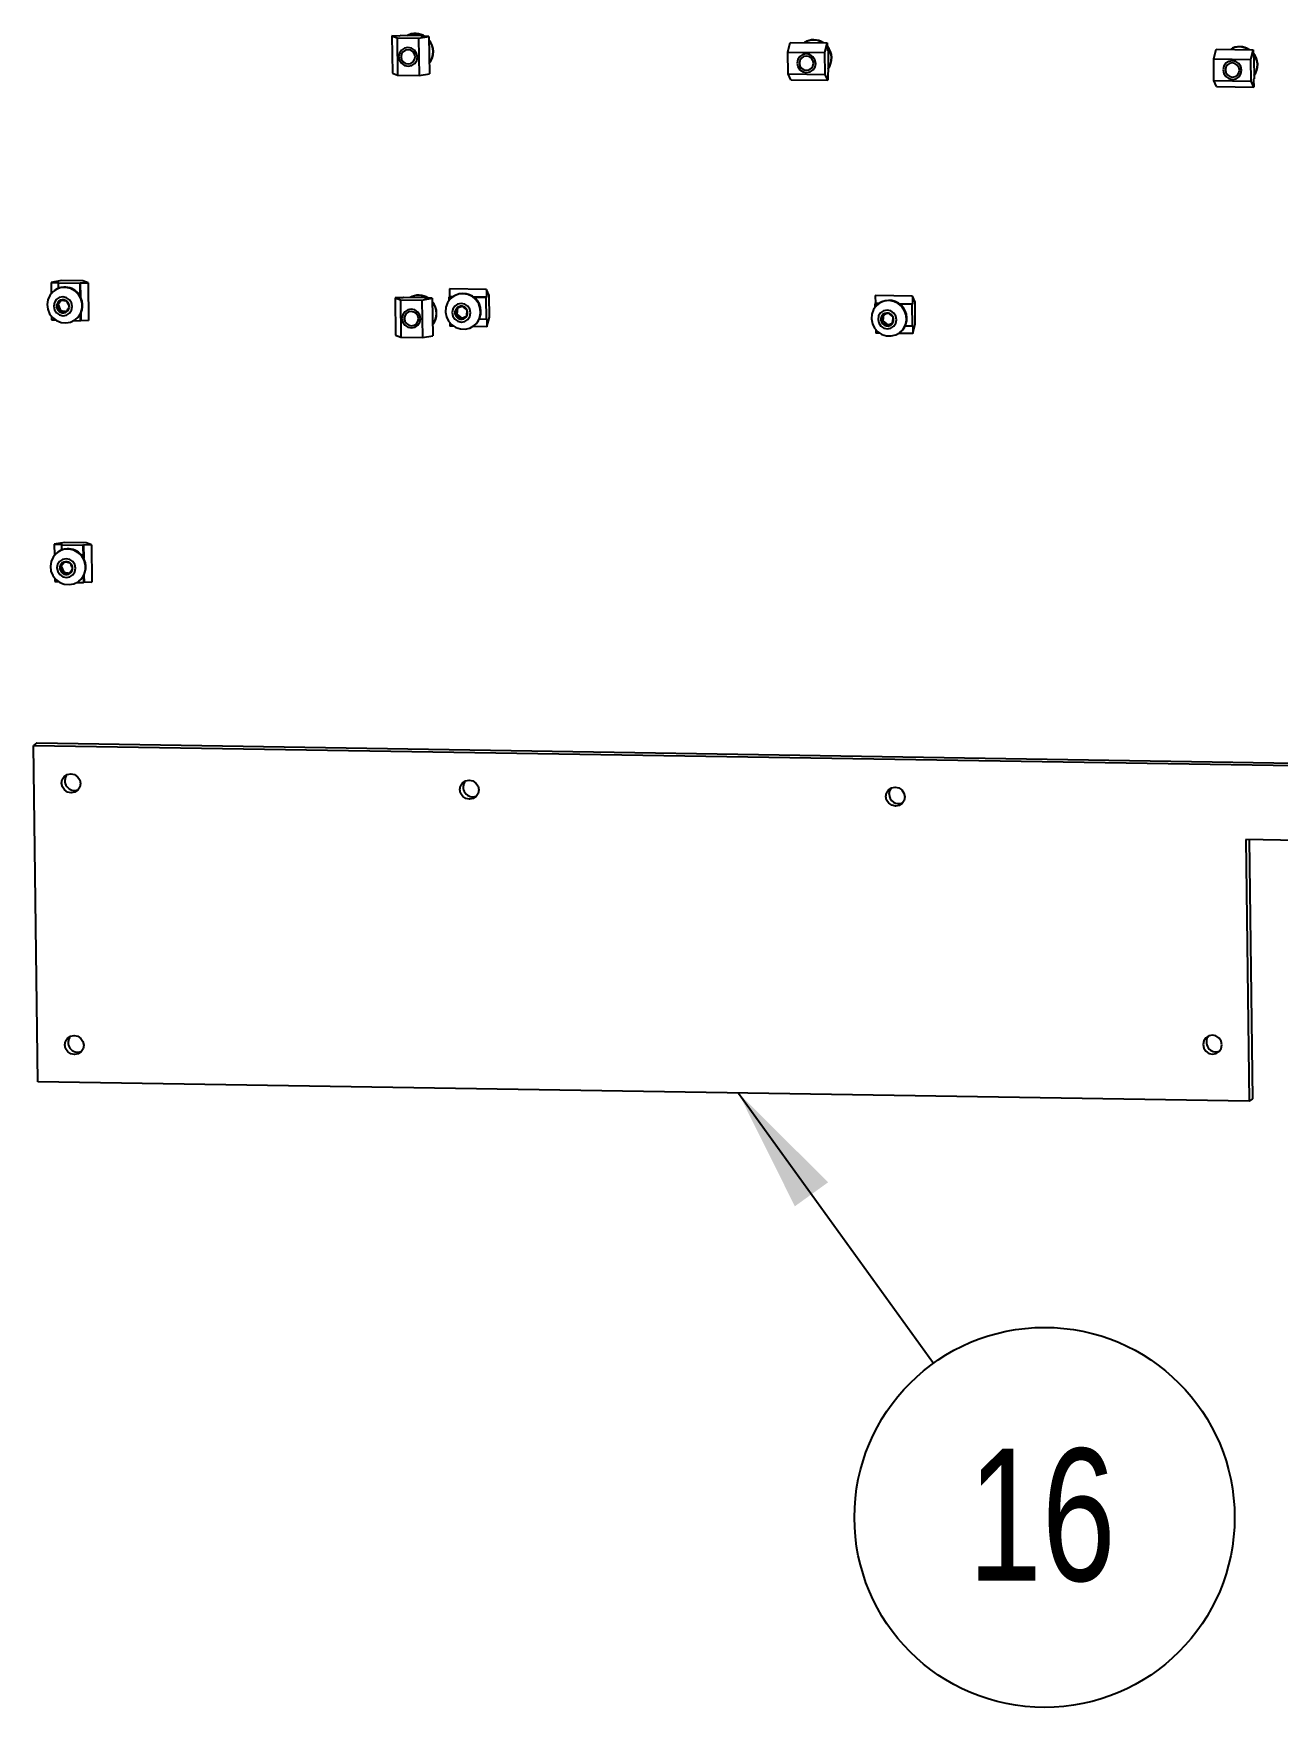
# Model space of a CAD drawing. Header units: millimetres. Extents: x 0 to 279, y 0 to 216.
# Drawn here: x 40.67 to 73.6, y 76.93 to 121.25 of the extents above; entities that cross this region are included whole.
import ezdxf

# ---------------------------------------------------------------- set-up
doc = ezdxf.new("R2010")
doc.units = ezdxf.units.MM
doc.layers.add('TITLE_BLOCK_BORDER', color=7, linetype='Continuous')
doc.styles.add('SLDTEXTSTYLE0', font='TXT', dxfattribs={"width": 0.75})
doc.dimstyles.new('SLDDIMSTYLE0', dxfattribs={"dimtxt": 0.18, "dimasz": 3.302, "dimexe": 0, "dimexo": 0.0625, "dimgap": 0, "dimtad": 0, "dimtih": 1, "dimtoh": 1, "dimdec": 0, "dimrnd": 1e-09, "dimzin": 0, "dimdsep": 46, "dimtxsty": 'Standard', "dimsah": 1, "dimcen": 0.09, "dimadec": 0, "dimazin": 0, "dimtfac": 3.302, "dimtdec": 0, "dimtofl": 0, "dimtmove": 0, "dimatfit": 3, "dimfxl": 1, "dimfrac": 2, "dimtolj": 1, "dimtzin": 0, "dimarcsym": 0})

# ---------------------------------------------------------------- blocks, each defined once
blk = doc.blocks.new('SW_NOTE_8')
at = {"layer": 'TITLE_BLOCK_BORDER', "color": 0}
blk.add_circle((2.942, -4.08), 5.031, dxfattribs=at)
at = {"layer": 'TITLE_BLOCK_BORDER', "color": 0, "insert": (2.872, -2.257), "char_height": 3.5, "attachment_point": 2, "style": 'SLDTEXTSTYLE0'}
blk.add_mtext('16', dxfattribs=at)

msp = doc.modelspace()

# ---------------------------------------------------------------- linework, layer by layer
at = {"color": 7, "linetype": 'Continuous', "lineweight": 25}
for p, q in [((50.367, 121.178), (50.161, 121.181)), ((50.161, 121.181), (50.299, 121.129)), ((50.161, 121.181), (50.174, 120.192)), ((50.299, 121.129), (50.867, 121.119)), ((50.299, 121.129), (50.311, 120.139)), ((50.383, 121.189), (50.367, 121.178)), ((50.951, 121.18), (50.383, 121.189)), ((50.867, 121.119), (51.142, 121.166)), ((50.867, 121.119), (50.88, 120.13)), ((50.936, 121.169), (50.951, 121.18)), ((51.142, 121.166), (50.936, 121.169)), ((50.951, 121.18), (50.952, 121.169)), ((51.142, 121.166), (51.154, 120.176)), ((60.639, 120.755), (60.705, 121.012)), ((60.705, 121.012), (61.685, 120.997)), ((61.62, 120.739), (61.685, 120.997)), ((61.685, 120.997), (61.688, 120.789)), ((60.639, 120.755), (61.62, 120.739)), ((60.646, 120.181), (60.639, 120.755)), ((61.627, 120.165), (61.62, 120.739)), ((61.688, 120.789), (61.704, 120.8)), ((61.688, 120.8), (61.704, 120.8)), ((61.704, 120.8), (61.711, 120.226)), ((71.913, 120.574), (71.979, 120.831)), ((71.913, 120.574), (72.894, 120.558)), ((71.92, 120), (71.913, 120.574)), ((71.979, 120.831), (72.96, 120.816)), ((72.894, 120.558), (72.96, 120.816)), ((72.901, 119.984), (72.894, 120.558)), ((72.96, 120.816), (72.962, 120.608)), ((72.962, 120.608), (72.978, 120.619)), ((72.962, 120.619), (72.978, 120.619)), ((72.978, 120.619), (72.985, 120.045)), ((50.174, 120.192), (50.311, 120.139)), ((50.311, 120.139), (50.88, 120.13)), ((50.88, 120.13), (51.154, 120.176)), ((60.646, 120.181), (61.627, 120.165)), ((60.717, 120.022), (60.646, 120.181)), ((61.698, 120.007), (61.627, 120.165)), ((61.711, 120.226), (61.695, 120.215)), ((61.695, 120.215), (61.698, 120.007)), ((60.717, 120.022), (61.698, 120.007)), ((71.92, 120), (72.901, 119.984)), ((71.991, 119.842), (71.92, 120)), ((71.991, 119.842), (72.972, 119.826)), ((72.972, 119.826), (72.901, 119.984)), ((72.985, 120.045), (72.969, 120.034)), ((72.969, 120.034), (72.972, 119.826)), ((41.413, 114.704), (41.138, 114.657)), ((41.138, 114.657), (41.344, 114.654)), ((41.138, 114.657), (41.142, 114.368)), ((41.229, 114.448), (41.221, 114.442)), ((41.344, 114.654), (41.329, 114.643)), ((41.329, 114.643), (41.897, 114.634)), ((41.329, 114.643), (41.33, 114.502)), ((41.982, 114.695), (41.413, 114.704)), ((41.897, 114.634), (41.913, 114.645)), ((41.897, 114.634), (41.902, 114.302)), ((41.913, 114.645), (42.119, 114.642)), ((41.913, 114.645), (41.918, 114.274)), ((42.119, 114.642), (41.982, 114.695)), ((42.119, 114.642), (42.131, 113.652)), ((51.682, 114.488), (51.685, 114.28)), ((52.663, 114.473), (51.682, 114.488)), ((52.663, 114.473), (52.665, 114.265)), ((52.734, 114.314), (52.663, 114.473)), ((41.323, 114.076), (41.285, 114.049)), ((41.403, 114.182), (41.323, 114.076)), ((41.323, 114.076), (41.39, 113.917)), ((41.39, 113.917), (41.352, 113.889)), ((41.39, 113.917), (41.558, 113.891)), ((50.454, 114.249), (50.248, 114.253)), ((50.248, 114.253), (50.385, 114.2)), ((50.248, 114.253), (50.26, 113.263)), ((50.385, 114.2), (50.954, 114.191)), ((50.385, 114.2), (50.398, 113.21)), ((50.47, 114.261), (50.454, 114.249)), ((51.038, 114.252), (50.47, 114.261)), ((50.954, 114.191), (51.229, 114.237)), ((50.954, 114.191), (50.967, 113.201)), ((51.023, 114.24), (51.038, 114.252)), ((51.229, 114.237), (51.023, 114.24)), ((51.038, 114.252), (51.038, 114.24)), ((51.229, 114.237), (51.241, 113.247)), ((51.685, 114.28), (51.669, 114.269)), ((51.669, 114.269), (51.67, 114.18)), ((51.758, 114.268), (51.669, 114.269)), ((51.774, 114.279), (51.685, 114.28)), ((51.773, 114.278), (51.765, 114.273)), ((51.899, 113.988), (51.879, 113.819)), ((52.665, 114.265), (52.319, 114.27)), ((52.65, 114.253), (52.335, 114.258)), ((52.665, 114.265), (52.65, 114.253)), ((52.65, 114.253), (52.657, 113.679)), ((52.741, 113.74), (52.734, 114.314)), ((62.959, 114.099), (62.943, 114.088)), ((62.943, 114.088), (62.944, 113.999)), ((63.033, 114.087), (62.943, 114.088)), ((62.956, 114.307), (62.959, 114.099)), ((63.937, 114.292), (62.956, 114.307)), ((63.048, 114.098), (62.959, 114.099)), ((63.047, 114.097), (63.039, 114.092)), ((63.94, 114.084), (63.594, 114.089)), ((63.924, 114.072), (63.609, 114.077)), ((63.94, 114.084), (63.924, 114.072)), ((63.924, 114.072), (63.931, 113.498)), ((63.937, 114.292), (63.94, 114.084)), ((64.008, 114.133), (63.937, 114.292)), ((64.015, 113.559), (64.008, 114.133)), ((41.15, 113.757), (41.151, 113.668)), ((41.151, 113.668), (41.252, 113.666)), ((41.739, 113.647), (41.91, 113.644)), ((41.778, 113.672), (41.786, 113.678)), ((41.908, 113.81), (41.91, 113.644)), ((41.91, 113.644), (41.925, 113.655)), ((41.923, 113.838), (41.925, 113.655)), ((41.925, 113.655), (42.131, 113.652)), ((51.693, 113.587), (51.695, 113.498)), ((51.795, 113.497), (51.695, 113.498)), ((51.879, 113.819), (51.841, 113.792)), ((51.879, 113.819), (52.015, 113.712)), ((52.015, 113.712), (51.977, 113.685)), ((52.015, 113.712), (52.136, 113.761)), ((52.675, 113.483), (52.301, 113.489)), ((52.322, 113.503), (52.33, 113.509)), ((52.657, 113.679), (52.473, 113.682)), ((52.657, 113.679), (52.672, 113.691)), ((52.672, 113.691), (52.675, 113.483)), ((52.675, 113.483), (52.741, 113.74)), ((63.153, 113.638), (63.116, 113.611)), ((63.174, 113.808), (63.153, 113.638)), ((63.153, 113.638), (63.289, 113.531)), ((63.289, 113.531), (63.252, 113.504)), ((63.289, 113.531), (63.41, 113.58)), ((63.931, 113.498), (63.748, 113.501)), ((63.931, 113.498), (63.947, 113.51)), ((63.947, 113.51), (63.949, 113.302)), ((63.949, 113.302), (64.015, 113.559)), ((50.26, 113.263), (50.398, 113.21)), ((50.398, 113.21), (50.967, 113.201)), ((50.967, 113.201), (51.241, 113.247)), ((62.968, 113.407), (62.969, 113.318)), ((63.07, 113.316), (62.969, 113.318)), ((63.949, 113.302), (63.575, 113.308)), ((63.596, 113.322), (63.604, 113.328)), ((41.5, 107.775), (41.225, 107.729)), ((41.225, 107.729), (41.431, 107.725)), ((41.225, 107.729), (41.229, 107.44)), ((41.431, 107.725), (41.415, 107.714)), ((41.415, 107.714), (41.984, 107.705)), ((41.415, 107.714), (41.417, 107.574)), ((42.068, 107.766), (41.5, 107.775)), ((41.984, 107.705), (42, 107.716)), ((41.984, 107.705), (41.988, 107.374)), ((42, 107.716), (42.206, 107.713)), ((42, 107.716), (42.005, 107.345)), ((42.206, 107.713), (42.068, 107.766)), ((42.206, 107.713), (42.218, 106.723)), ((41.316, 107.519), (41.308, 107.513)), ((41.49, 107.253), (41.41, 107.148)), ((41.236, 106.828), (41.238, 106.739)), ((41.41, 107.148), (41.372, 107.12)), ((41.41, 107.148), (41.477, 106.988)), ((41.477, 106.988), (41.439, 106.961)), ((41.477, 106.988), (41.645, 106.963)), ((41.995, 106.882), (41.997, 106.715)), ((42.01, 106.91), (42.012, 106.727)), ((41.238, 106.739), (41.339, 106.737)), ((41.826, 106.718), (41.997, 106.715)), ((41.865, 106.743), (41.873, 106.749)), ((41.997, 106.715), (42.012, 106.727)), ((42.012, 106.727), (42.218, 106.723)), ((40.761, 102.467), (40.673, 102.403)), ((40.785, 93.495), (40.673, 102.403)), ((40.673, 102.403), (86.27, 101.671)), ((40.761, 102.467), (86.358, 101.735)), ((84.334, 99.723), (72.763, 99.909)), ((72.763, 99.909), (72.85, 92.98)), ((72.852, 99.908), (72.938, 93.044)), ((72.85, 92.98), (40.785, 93.495)), ((72.938, 93.044), (72.85, 92.98))]:
    msp.add_line(p, q, dxfattribs=at)
at = {"color": 7, "linetype": 'Continuous', "lineweight": 25, "flags": 128}
for points in [[(50.586, 120.877), (50.492, 120.859), (50.414, 120.807), (50.361, 120.727), (50.344, 120.633), (50.364, 120.538), (50.418, 120.457), (50.498, 120.402), (50.592, 120.382), (50.686, 120.399), (50.765, 120.451), (50.817, 120.531), (50.834, 120.625), (50.814, 120.72), (50.76, 120.801), (50.68, 120.856), (50.586, 120.877)], [(50.658, 120.802), (50.587, 120.817), (50.516, 120.804), (50.456, 120.764), (50.416, 120.704), (50.403, 120.632), (50.418, 120.56), (50.459, 120.498), (50.52, 120.456), (50.592, 120.441), (50.663, 120.454), (50.723, 120.494), (50.762, 120.555), (50.775, 120.626), (50.76, 120.698), (50.719, 120.76), (50.658, 120.802)], [(60.888, 120.464), (60.908, 120.369), (60.962, 120.288), (61.042, 120.233), (61.136, 120.212), (61.23, 120.23), (61.308, 120.282), (61.361, 120.362), (61.378, 120.456), (61.358, 120.551), (61.304, 120.632), (61.224, 120.687), (61.13, 120.707), (61.036, 120.69), (60.957, 120.638), (60.905, 120.558), (60.888, 120.464)], [(60.96, 120.535), (60.947, 120.463), (60.962, 120.391), (61.003, 120.329), (61.064, 120.287), (61.135, 120.272), (61.206, 120.285), (61.266, 120.325), (61.306, 120.385), (61.319, 120.457), (61.304, 120.529), (61.263, 120.591), (61.202, 120.633), (61.13, 120.648), (61.059, 120.635), (60.999, 120.595), (60.96, 120.535)], [(72.162, 120.283), (72.182, 120.188), (72.236, 120.107), (72.316, 120.052), (72.41, 120.032), (72.504, 120.049), (72.583, 120.101), (72.635, 120.181), (72.652, 120.275), (72.632, 120.37), (72.578, 120.451), (72.498, 120.506), (72.404, 120.526), (72.31, 120.509), (72.232, 120.457), (72.179, 120.377), (72.162, 120.283)], [(72.234, 120.354), (72.221, 120.282), (72.236, 120.21), (72.277, 120.148), (72.338, 120.106), (72.41, 120.091), (72.481, 120.104), (72.541, 120.144), (72.58, 120.204), (72.593, 120.276), (72.578, 120.348), (72.537, 120.41), (72.476, 120.452), (72.405, 120.467), (72.333, 120.454), (72.274, 120.414), (72.234, 120.354)], [(41.928, 114.229), (41.863, 114.341), (41.77, 114.432), (41.658, 114.494), (41.534, 114.525), (41.407, 114.52), (41.288, 114.481), (41.183, 114.411), (41.103, 114.315), (41.052, 114.199), (41.034, 114.073), (41.05, 113.945), (41.1, 113.826), (41.18, 113.724), (41.283, 113.647), (41.402, 113.6), (41.529, 113.587), (41.653, 113.609), (41.766, 113.664), (41.859, 113.748), (41.926, 113.855), (41.961, 113.977), (41.961, 114.105), (41.928, 114.229)], [(52.227, 113.45), (52.335, 113.513), (52.422, 113.604), (52.481, 113.715), (52.508, 113.84), (52.5, 113.968), (52.458, 114.09), (52.385, 114.197), (52.287, 114.281), (52.171, 114.336), (52.046, 114.358), (51.92, 114.344), (51.803, 114.297), (51.705, 114.22), (51.631, 114.118), (51.588, 113.999), (51.578, 113.871), (51.604, 113.745), (51.661, 113.63), (51.747, 113.533), (51.855, 113.463), (51.977, 113.424), (52.104, 113.42), (52.227, 113.45)], [(41.679, 114.115), (41.625, 114.196), (41.545, 114.251), (41.451, 114.271), (41.357, 114.254), (41.278, 114.202), (41.226, 114.122), (41.209, 114.028), (41.228, 113.933), (41.283, 113.852), (41.363, 113.797), (41.457, 113.776), (41.55, 113.794), (41.629, 113.846), (41.681, 113.925), (41.699, 114.02), (41.679, 114.115)], [(50.673, 113.948), (50.579, 113.931), (50.5, 113.878), (50.448, 113.799), (50.431, 113.704), (50.451, 113.609), (50.505, 113.528), (50.585, 113.473), (50.679, 113.453), (50.773, 113.47), (50.851, 113.523), (50.904, 113.602), (50.921, 113.697), (50.901, 113.792), (50.847, 113.873), (50.767, 113.928), (50.673, 113.948)], [(50.745, 113.873), (50.673, 113.889), (50.602, 113.875), (50.542, 113.835), (50.503, 113.775), (50.49, 113.703), (50.505, 113.631), (50.546, 113.569), (50.607, 113.528), (50.678, 113.512), (50.75, 113.526), (50.809, 113.565), (50.849, 113.626), (50.862, 113.698), (50.847, 113.77), (50.806, 113.831), (50.745, 113.873)], [(52.094, 113.624), (52.173, 113.677), (52.225, 113.756), (52.243, 113.85), (52.223, 113.945), (52.169, 114.027), (52.089, 114.082), (51.995, 114.102), (51.901, 114.085), (51.822, 114.032), (51.77, 113.953), (51.752, 113.859), (51.772, 113.764), (51.826, 113.683), (51.906, 113.628), (52, 113.607), (52.094, 113.624)], [(63.501, 113.269), (63.61, 113.332), (63.697, 113.423), (63.756, 113.534), (63.782, 113.659), (63.774, 113.787), (63.732, 113.909), (63.66, 114.016), (63.562, 114.1), (63.446, 114.155), (63.32, 114.177), (63.194, 114.164), (63.078, 114.117), (62.979, 114.039), (62.905, 113.937), (62.862, 113.818), (62.853, 113.691), (62.878, 113.564), (62.936, 113.449), (63.022, 113.352), (63.13, 113.282), (63.252, 113.243), (63.378, 113.239), (63.501, 113.269)], [(63.368, 113.443), (63.447, 113.496), (63.499, 113.575), (63.517, 113.669), (63.497, 113.765), (63.443, 113.846), (63.363, 113.901), (63.269, 113.921), (63.175, 113.904), (63.096, 113.852), (63.044, 113.772), (63.027, 113.678), (63.046, 113.583), (63.1, 113.502), (63.181, 113.447), (63.275, 113.426), (63.368, 113.443)], [(42.015, 107.301), (41.949, 107.412), (41.857, 107.503), (41.745, 107.566), (41.621, 107.596), (41.494, 107.592), (41.374, 107.553), (41.27, 107.482), (41.19, 107.386), (41.139, 107.27), (41.121, 107.144), (41.137, 107.017), (41.187, 106.898), (41.267, 106.796), (41.37, 106.718), (41.489, 106.671), (41.616, 106.658), (41.74, 106.68), (41.853, 106.735), (41.946, 106.819), (42.013, 106.926), (42.048, 107.048), (42.048, 107.176), (42.015, 107.301)], [(41.766, 107.186), (41.712, 107.267), (41.632, 107.322), (41.538, 107.343), (41.444, 107.325), (41.365, 107.273), (41.313, 107.194), (41.295, 107.099), (41.315, 107.004), (41.369, 106.923), (41.449, 106.868), (41.544, 106.848), (41.637, 106.865), (41.716, 106.917), (41.768, 106.997), (41.786, 107.091), (41.766, 107.186)], [(41.916, 101.394), (41.899, 101.297), (41.845, 101.216), (41.765, 101.163), (41.669, 101.145), (41.574, 101.166), (41.492, 101.222), (41.437, 101.305), (41.416, 101.402), (41.434, 101.498), (41.487, 101.579), (41.568, 101.632), (41.663, 101.65), (41.759, 101.629), (41.841, 101.573), (41.896, 101.49), (41.916, 101.394)], [(52.46, 101.224), (52.442, 101.128), (52.389, 101.047), (52.309, 100.994), (52.213, 100.976), (52.117, 100.997), (52.035, 101.053), (51.98, 101.135), (51.96, 101.232), (51.978, 101.329), (52.031, 101.41), (52.111, 101.463), (52.207, 101.481), (52.303, 101.46), (52.385, 101.404), (52.44, 101.321), (52.46, 101.224)], [(63.234, 101.051), (63.252, 101.148), (63.305, 101.229), (63.386, 101.282), (63.481, 101.3), (63.577, 101.279), (63.659, 101.223), (63.714, 101.14), (63.734, 101.043), (63.716, 100.947), (63.663, 100.866), (63.583, 100.813), (63.487, 100.795), (63.391, 100.816), (63.31, 100.872), (63.254, 100.955), (63.234, 101.051)], [(63.322, 101.115), (63.34, 101.211), (63.382, 101.281)], [(42.003, 94.465), (41.985, 94.369), (41.932, 94.288), (41.852, 94.234), (41.756, 94.216), (41.66, 94.237), (41.579, 94.293), (41.523, 94.376), (41.503, 94.473), (41.521, 94.569), (41.574, 94.65), (41.654, 94.704), (41.75, 94.721), (41.846, 94.701), (41.928, 94.644), (41.983, 94.562), (42.003, 94.465)], [(72.13, 94.476), (72.11, 94.573), (72.055, 94.656), (71.973, 94.712), (71.877, 94.733), (71.782, 94.715), (71.701, 94.662), (71.648, 94.581), (71.63, 94.484), (71.65, 94.387), (71.706, 94.305), (71.787, 94.249), (71.883, 94.228), (71.979, 94.246), (72.059, 94.299), (72.112, 94.38), (72.13, 94.476)]]:
    msp.add_lwpolyline(points, dxfattribs=at)
at = {"color": 7, "linetype": 'Continuous', "lineweight": 25}
for centre, radius, start, end in [((50.782, 120.782), 0.464, 56.0491, 119.3918), ((50.773, 120.776), 0.464, 57.4196, 117.9055), ((50.785, 120.766), 0.473, 320.4751, 40.9601), ((50.777, 120.76), 0.474, 322.0294, 39.4058), ((61.325, 120.615), 0.463, 55.9452, 122.2163), ((61.317, 120.607), 0.464, 57.4632, 120.6983), ((61.329, 120.597), 0.474, 323.4994, 40.9905), ((61.321, 120.591), 0.474, 325.1676, 39.4342), ((72.6, 120.434), 0.463, 55.9453, 122.2161), ((72.591, 120.426), 0.464, 57.4574, 120.7041), ((72.603, 120.416), 0.474, 323.4987, 40.9912), ((72.595, 120.41), 0.474, 325.1668, 39.4349), ((41.499, 114.062), 0.47, 21.5863, 124.9659), ((52.043, 113.887), 0.475, 307.1016, 124.6367), ((41.461, 114.029), 0.177, 173.4869, 231.9875), ((41.449, 114.03), 0.165, 112.1224, 173.5316), ((41.458, 114.023), 0.17, 231.4595, 291.5227), ((41.45, 114.025), 0.17, 51.4595, 111.5227), ((41.459, 114.017), 0.165, 292.118, 353.536), ((41.447, 114.019), 0.177, 353.4819, 51.9925), ((41.51, 114.051), 0.464, 306.5188, 23.381), ((50.868, 113.854), 0.464, 56.0488, 119.3921), ((50.86, 113.848), 0.464, 57.4195, 117.9057), ((50.872, 113.838), 0.473, 320.4751, 40.9601), ((50.864, 113.832), 0.474, 322.0294, 39.4058), ((51.999, 113.859), 0.171, 143.2607, 203.1558), ((51.993, 113.861), 0.165, 81.1984, 142.7123), ((51.991, 113.85), 0.177, 22.5894, 81.1875), ((51.996, 113.85), 0.171, 323.2634, 23.157), ((63.317, 113.707), 0.475, 307.1014, 124.6369), ((52.004, 113.859), 0.177, 202.5925, 261.1848), ((52.003, 113.848), 0.165, 261.1994, 322.7098), ((63.273, 113.678), 0.171, 143.2637, 203.1568), ((63.279, 113.679), 0.177, 202.5899, 261.1874), ((63.267, 113.681), 0.165, 81.1997, 142.7095), ((63.277, 113.667), 0.165, 261.1994, 322.7098), ((63.265, 113.669), 0.177, 22.5921, 81.1848), ((63.271, 113.669), 0.171, 323.2666, 23.1538), ((41.586, 107.134), 0.47, 21.5864, 124.9658), ((41.536, 107.102), 0.165, 112.122, 173.5318), ((41.536, 107.096), 0.17, 51.4594, 111.523), ((41.596, 107.122), 0.464, 306.5188, 23.3809), ((41.548, 107.1), 0.177, 173.4869, 231.9874), ((41.545, 107.094), 0.17, 231.4594, 291.5229), ((41.545, 107.088), 0.165, 292.1181, 353.5358), ((41.534, 107.09), 0.177, 353.4818, 51.9925), ((41.761, 101.466), 0.256, 139.8779, 291.8608), ((52.304, 101.297), 0.256, 139.8779, 291.8608), ((63.578, 101.115), 0.256, 180.0474, 291.925), ((41.847, 94.537), 0.256, 139.8779, 291.8607), ((71.974, 94.548), 0.256, 139.8779, 291.8608)]:
    msp.add_arc(centre, radius, start, end, dxfattribs=at)
for points, knots in [([(41.387, 114.183), (41.381, 114.175), (41.369, 114.158), (41.345, 114.124), (41.315, 114.086), (41.294, 114.06), (41.285, 114.049)], [0, 0, 0, 0, 0.2164312, 0.4402888, 0.7518996, 1, 1, 1, 1]), ([(41.285, 114.049), (41.29, 114.041), (41.303, 114.017), (41.325, 113.971), (41.342, 113.924), (41.35, 113.898), (41.352, 113.889)], [0, 0, 0, 0, 0.180935, 0.506289, 0.843973, 1, 1, 1, 1]), ([(41.352, 113.889), (41.365, 113.889), (41.39, 113.887), (41.426, 113.882), (41.458, 113.878), (41.489, 113.872), (41.509, 113.867), (41.521, 113.864)], [0, 0, 0, 0, 0.2161769, 0.4397322, 0.5934118, 0.7521791, 1, 1, 1, 1]), ([(41.556, 114.158), (41.545, 114.16), (41.524, 114.166), (41.482, 114.173), (41.434, 114.18), (41.402, 114.182), (41.387, 114.183)], [0, 0, 0, 0, 0.216446, 0.440281, 0.75187, 1, 1, 1, 1]), ([(41.521, 113.864), (41.529, 113.874), (41.545, 113.894), (41.573, 113.931), (41.6, 113.967), (41.616, 113.989), (41.623, 113.999)], [0, 0, 0, 0, 0.216428, 0.440286, 0.7519, 1, 1, 1, 1]), ([(41.623, 113.999), (41.62, 114.007), (41.612, 114.033), (41.595, 114.08), (41.574, 114.126), (41.56, 114.15), (41.556, 114.158)], [0, 0, 0, 0, 0.156027, 0.493711, 0.819065, 1, 1, 1, 1]), ([(51.862, 113.961), (51.861, 113.95), (51.861, 113.928), (51.858, 113.895), (51.854, 113.863), (51.849, 113.829), (51.844, 113.806), (51.841, 113.792)], [0, 0, 0, 0, 0.216179, 0.43975, 0.593408, 0.752199, 1, 1, 1, 1]), ([(52.018, 114.024), (52.01, 114.021), (51.987, 114.013), (51.943, 113.996), (51.897, 113.976), (51.87, 113.965), (51.862, 113.961)], [0, 0, 0, 0, 0.180926, 0.506322, 0.843998, 1, 1, 1, 1]), ([(52.154, 113.918), (52.145, 113.926), (52.129, 113.942), (52.095, 113.971), (52.057, 114), (52.03, 114.017), (52.018, 114.024)], [0, 0, 0, 0, 0.216437, 0.440299, 0.751888, 1, 1, 1, 1]), ([(52.134, 113.748), (52.136, 113.76), (52.141, 113.785), (52.148, 113.831), (52.152, 113.877), (52.153, 113.905), (52.154, 113.918)], [0, 0, 0, 0, 0.21645, 0.440302, 0.751892, 1, 1, 1, 1]), ([(51.841, 113.792), (51.852, 113.785), (51.873, 113.772), (51.91, 113.746), (51.946, 113.715), (51.968, 113.694), (51.977, 113.685)], [0, 0, 0, 0, 0.2164617, 0.4402996, 0.751887, 1, 1, 1, 1]), ([(51.977, 113.685), (51.986, 113.689), (52.012, 113.7), (52.059, 113.72), (52.103, 113.737), (52.126, 113.745), (52.134, 113.748)], [0, 0, 0, 0, 0.156026, 0.493722, 0.819079, 1, 1, 1, 1]), ([(63.136, 113.78), (63.136, 113.769), (63.135, 113.747), (63.132, 113.714), (63.128, 113.682), (63.123, 113.648), (63.118, 113.625), (63.116, 113.611)], [0, 0, 0, 0, 0.2161798, 0.4397515, 0.5934108, 0.7522019, 1, 1, 1, 1]), ([(63.116, 113.611), (63.126, 113.604), (63.147, 113.591), (63.184, 113.565), (63.221, 113.534), (63.242, 113.513), (63.252, 113.504)], [0, 0, 0, 0, 0.216437, 0.4403, 0.751887, 1, 1, 1, 1]), ([(63.292, 113.843), (63.284, 113.84), (63.262, 113.832), (63.218, 113.815), (63.171, 113.795), (63.144, 113.784), (63.136, 113.78)], [0, 0, 0, 0, 0.180949, 0.506307, 0.843974, 1, 1, 1, 1]), ([(63.252, 113.504), (63.26, 113.508), (63.287, 113.519), (63.333, 113.539), (63.377, 113.556), (63.4, 113.564), (63.408, 113.567)], [0, 0, 0, 0, 0.156026, 0.493693, 0.819051, 1, 1, 1, 1]), ([(63.428, 113.737), (63.42, 113.745), (63.403, 113.761), (63.37, 113.79), (63.331, 113.819), (63.304, 113.836), (63.292, 113.843)], [0, 0, 0, 0, 0.216461, 0.440298, 0.751912, 1, 1, 1, 1]), ([(63.408, 113.567), (63.41, 113.579), (63.415, 113.605), (63.422, 113.65), (63.427, 113.696), (63.428, 113.724), (63.428, 113.737)], [0, 0, 0, 0, 0.2164503, 0.4402975, 0.7518919, 1, 1, 1, 1]), ([(41.474, 107.255), (41.468, 107.246), (41.456, 107.229), (41.431, 107.196), (41.402, 107.158), (41.381, 107.132), (41.372, 107.12)], [0, 0, 0, 0, 0.216429, 0.440287, 0.7519, 1, 1, 1, 1]), ([(41.642, 107.229), (41.632, 107.232), (41.611, 107.237), (41.569, 107.245), (41.521, 107.251), (41.488, 107.253), (41.474, 107.255)], [0, 0, 0, 0, 0.216446, 0.440281, 0.75187, 1, 1, 1, 1]), ([(41.372, 107.12), (41.377, 107.112), (41.39, 107.088), (41.411, 107.043), (41.428, 106.996), (41.436, 106.969), (41.439, 106.961)], [0, 0, 0, 0, 0.1809336, 0.5062889, 0.8439707, 1, 1, 1, 1]), ([(41.439, 106.961), (41.451, 106.96), (41.477, 106.958), (41.513, 106.954), (41.544, 106.949), (41.576, 106.943), (41.595, 106.938), (41.607, 106.936)], [0, 0, 0, 0, 0.2161767, 0.4397323, 0.5934118, 0.7521791, 1, 1, 1, 1]), ([(41.607, 106.936), (41.616, 106.946), (41.632, 106.966), (41.66, 107.002), (41.687, 107.038), (41.702, 107.06), (41.709, 107.07)], [0, 0, 0, 0, 0.21643, 0.440287, 0.7519, 1, 1, 1, 1]), ([(41.709, 107.07), (41.707, 107.078), (41.699, 107.105), (41.682, 107.152), (41.66, 107.197), (41.647, 107.221), (41.642, 107.229)], [0, 0, 0, 0, 0.1560293, 0.4937111, 0.8190664, 1, 1, 1, 1])]:
    msp.add_open_spline(points, degree=3, knots=knots, dxfattribs=at)

# ---------------------------------------------------------------- block references
at = {"layer": 'TITLE_BLOCK_BORDER'}
msp.add_blockref('SW_NOTE_8', (64.493, 86.045), dxfattribs=at)

# ---------------------------------------------------------------- leaders
msp.add_leader([(59.335, 93.197), (64.493, 86.045)], dimstyle='SLDDIMSTYLE0', dxfattribs=at)

doc.saveas('drawing.dxf')
